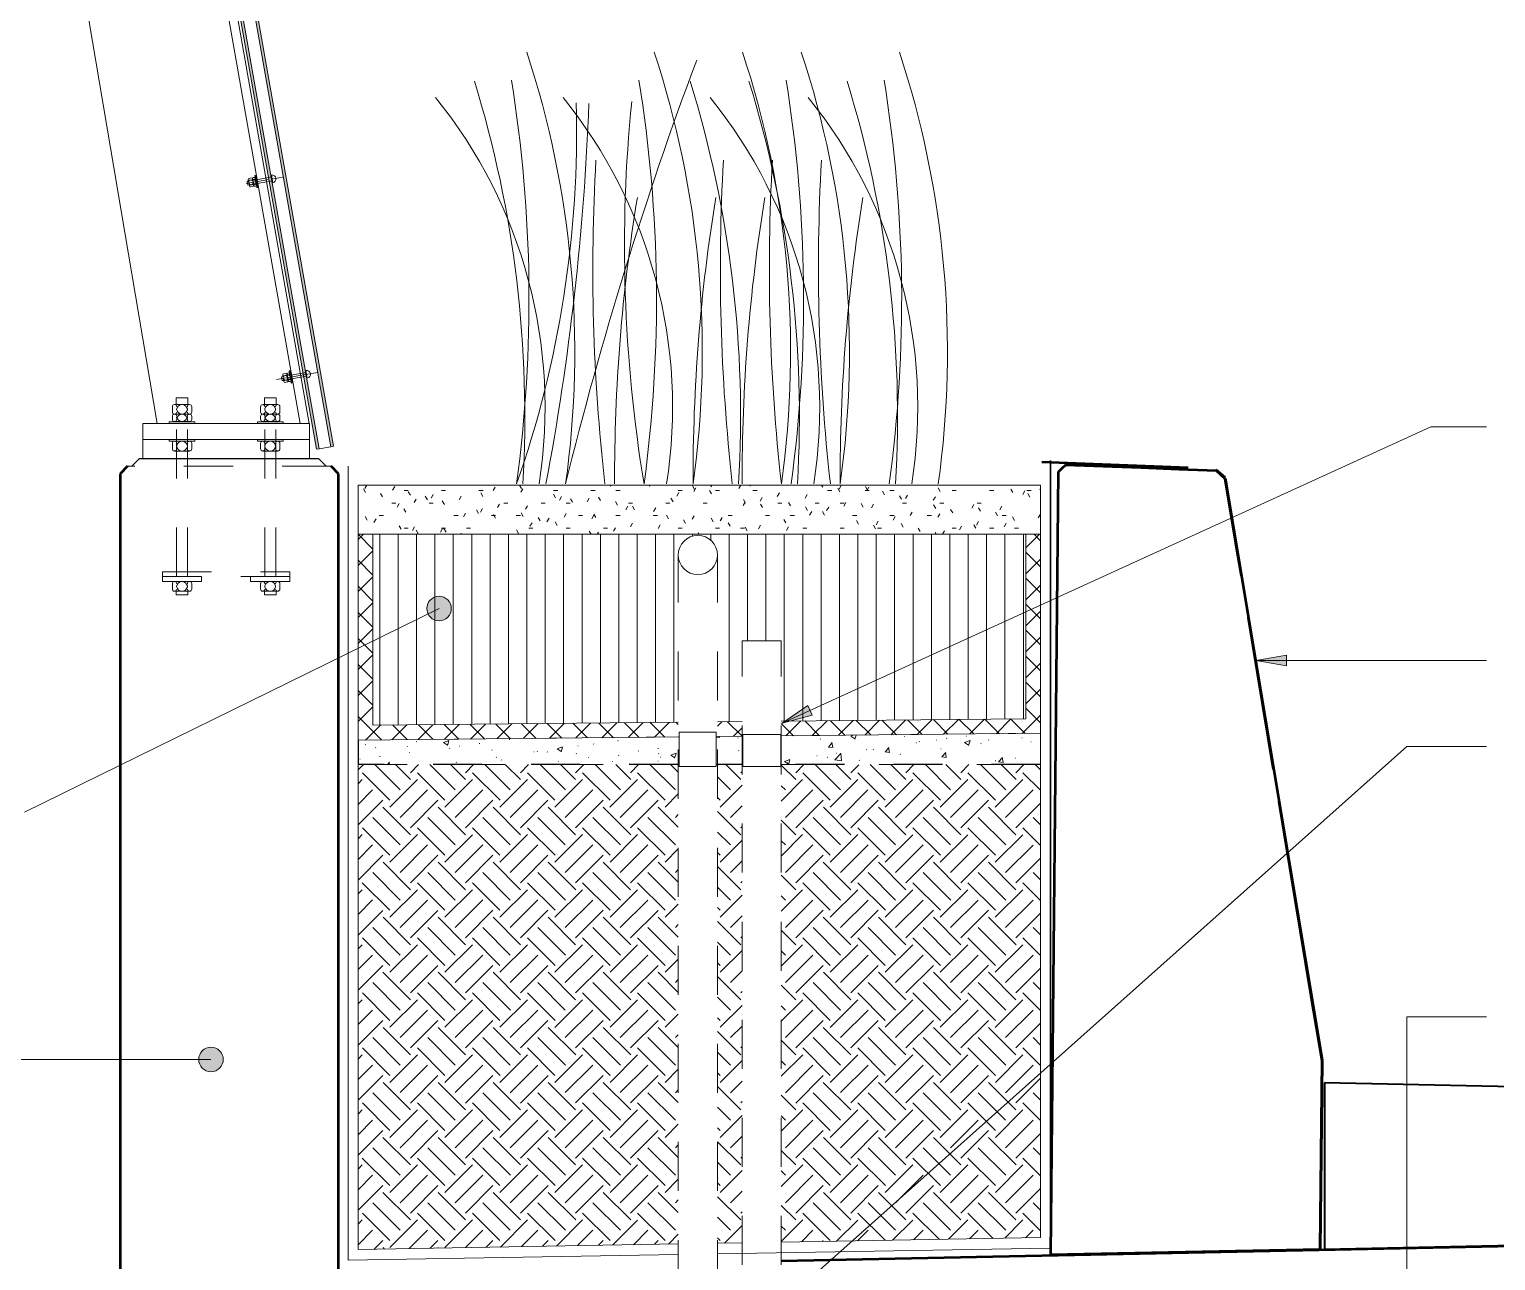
# Model space of a CAD drawing. Header units: metres. Extents: x -1214.1 to -1186.2, y 2 to 26.4.
# Drawn here: x -1198.45 to -1195.46, y 21.798 to 24.309 of the extents above; entities that cross this region are included whole.
import ezdxf

# ---------------------------------------------------------------- set-up
doc = ezdxf.new("R2010")
doc.units = ezdxf.units.M
doc.linetypes.add('JacobsDash', pattern=[0.0045, 0.003, -0.0015])
doc.linetypes.add('JacobsDoubleCenter', pattern=[0.0255, 0.015, -0.0015, 0.003, -0.0015, 0.003, -0.0015])
for name, color, linetype, lineweight in [('A-DETL', 7, 'Continuous', 13), ('A-DETL-GENF', 7, 'Continuous', 9), ('A-FLOR', 7, 'Continuous', 50), ('A-FLOR-HDLN', 7, 'JacobsDash', 18), ('A-WALL', 7, 'Continuous', 50), ('A-WALL-HDLN', 7, 'JacobsDash', 18), ('C-TOPO', 7, 'Continuous', 9), ('G-ANNO-TEXT', 7, 'Continuous', 9)]:
    doc.layers.add(name, color=color, linetype=linetype, lineweight=lineweight)

# ---------------------------------------------------------------- blocks, each defined once
blk = doc.blocks.new('North_Wall - North_Wall-6845343-DRG-2873252 - SECTION 4')
at = {"layer": 'A-WALL', "color": 252, "true_color": 0x888888}
for p, q in [((-1212.5018, 23.4179), (-1212.5168, 23.4029)), ((-1212.0718, 23.4029), (-1212.0868, 23.4179)), ((-1212.5168, 23.4029), (-1212.5167, 21.3727)), ((-1212.0717, 21.779), (-1212.0718, 23.4029)), ((-1212.3867, 21.7727), (-1212.0717, 21.779)), ((-1212.3867, 21.3727), (-1212.3867, 21.7727)), ((-1212.5167, 21.3727), (-1212.3867, 21.3727))]:
    blk.add_line(p, q, dxfattribs=at)
at = {"layer": 'A-WALL-HDLN', "color": 11, "linetype": 'JacobsDoubleCenter', "true_color": 0xff8888}
blk.add_line((-1212.0868, 23.4179), (-1212.5018, 23.4179), dxfattribs=at)

msp = doc.modelspace()

# ---------------------------------------------------------------- hatches: boundary and pattern name
at = {"layer": 'A-DETL-GENF', "true_color": 0xc0c0c0}
for points in [[(-1197.8651, 23.4526), (-1197.8595, 23.4536), (-1198.3278, 26.1094), (-1198.3334, 26.1084), (-1197.866, 23.4578)], [(-1197.8356, 23.4578), (-1197.8299, 23.4588), (-1198.2982, 26.1146), (-1198.3039, 26.1136), (-1197.8595, 23.5933)]]:
    msp.add_hatch(color=9, dxfattribs=at).paths.add_polyline_path(points)
at = {"layer": 'A-DETL-GENF'}
h = msp.add_hatch(dxfattribs=at)
h.set_pattern_fill('FP_8', color=256, style=0, pattern_type=2)
h.set_pattern_definition([(0, (-1196.87333, 21.895), (0.1016, 0.0254), [0.00838, -0.06782, 0.00838, -0.06782, -0.4064]), (0, (-1196.87333, 21.895), (0.1016, 0.0254), [-0.1524, 0.00838, -0.14402, 0.00838, -0.06782, -0.1778]), (0, (-1196.87333, 21.895), (0.1016, 0.0254), [-0.381, 0.00838, -0.04242, 0.00838, -0.11862]), (120, (-1196.83533, 21.907), (-0.07279705, 0.07528818), [0.00838, -0.06782, 0.00838, -0.06782, -0.4064]), (120, (-1196.83533, 21.907), (-0.07279705, 0.07528818), [-0.1524, 0.00838, -0.14402, 0.00838, -0.06782, -0.1778]), (120, (-1196.83533, 21.907), (-0.07279705, 0.07528818), [-0.381, 0.00838, -0.04242, 0.00838, -0.11862]), (240, (-1196.82333, 21.958), (-0.02880295, -0.10068818), [0.00838, -0.06782, 0.00838, -0.47422]), (240, (-1196.82333, 21.958), (-0.02880295, -0.10068818), [-0.08458, -0.06782, 0.00838, -0.14402, -0.254]), (240, (-1196.82333, 21.958), (-0.02880295, -0.10068818), [-0.3048, 0.00838, -0.06782, 0.00838, -0.16942]), (240, (-1196.82333, 21.958), (-0.02880295, -0.10068818), [-0.38938, -0.04242, 0.00838, -0.11862])])
h.paths.add_polyline_path([(-1197.78, 23.2795), (-1196.3882, 23.2795), (-1196.3882, 23.3795), (-1197.7802, 23.3795), (-1197.7802, 23.2795)])
h = msp.add_hatch(dxfattribs=at)
h.set_pattern_fill('FP_7', color=256, style=0, pattern_type=2)
h.set_pattern_definition([(45, (-1196.87333, 21.895), (-0.0265165, 0.0265165), []), (135, (-1196.87333, 21.895), (-0.0265165, -0.0265165), [])])
h.paths.add_polyline_path([(-1197.7802, 22.8595), (-1197.1271, 22.866), (-1197.1271, 22.896), (-1197.7502, 22.8898), (-1197.7502, 23.2795), (-1197.7802, 23.2795), (-1197.7802, 22.8735)])
h.paths.add_polyline_path([(-1197.0471, 22.8668), (-1196.9971, 22.8673), (-1196.9971, 22.8973), (-1197.0471, 22.8968), (-1197.0471, 22.8735)])
h.paths.add_polyline_path([(-1196.9171, 22.8682), (-1196.3882, 22.8735), (-1196.3882, 23.2795), (-1196.4182, 23.2795), (-1196.4182, 22.9032), (-1196.9171, 22.8982), (-1196.9171, 22.8735)])
h = msp.add_hatch(dxfattribs=at)
h.set_pattern_fill('FP_9', color=256, style=0, pattern_type=2)
h.set_pattern_definition([(90, (-1196.87333, 21.895), (-0.0375, 2e-18), [])])
h.paths.add_polyline_path([(-1197.7502, 22.8898), (-1197.1271, 22.896), (-1197.1271, 23.237), (-1197.1257, 23.2473), (-1197.1217, 23.257), (-1197.1153, 23.2653), (-1197.1071, 23.2716), (-1197.0974, 23.2756), (-1197.0871, 23.277), (-1197.0767, 23.2756), (-1197.0671, 23.2716), (-1197.0588, 23.2653), (-1197.0524, 23.257), (-1197.0484, 23.2473), (-1197.0471, 23.237), (-1197.0471, 22.8968), (-1196.9971, 22.8973), (-1196.9971, 23.062), (-1196.9171, 23.062), (-1196.9171, 22.8982), (-1196.4182, 22.9032), (-1196.4182, 23.2795), (-1197.7502, 23.2795), (-1197.7502, 22.9032)])
h = msp.add_hatch(dxfattribs=at)
h.set_pattern_fill('FP_10', color=256, style=0, pattern_type=2)
h.set_pattern_definition([(50, (-1196.87333, 21.895), (0.11569, -0.010122), [0.0121, -0.13306]), (355, (-1196.87333, 21.895), (-0.022381, 0.121322), [0.00968, -0.10645]), (100.451, (-1196.86433, 21.894), (0.093307, 0.1112), [0.01028, -0.11309]), (46.184, (-1196.87333, 21.927), (0.172133, -0.026699), [0.01815, -0.1996]), (96.636, (-1196.85933, 21.925), (0.150754, 0.157114), [0.01542, -0.16963]), (351.184, (-1196.87333, 21.927), (0.15075, 0.157112), [0.01452, -0.15968]), (21, (-1196.85733, 21.919), (0.096277, -0.0649406), [0.0121, -0.13306]), (326, (-1196.85733, 21.919), (0.039243, 0.116962), [0.00968, -0.10645]), (71.451, (-1196.84933, 21.913), (0.135519, 0.052022), [0.01028, -0.11309]), (37.5, (-1196.87333, 21.895), (0.0019617, 0.0536888), [0.00084, -0.10432, 0.00084, -0.10723, -0.10685]), (37.5, (-1196.87333, 21.895), (0.0019617, 0.0536888), [-0.21323, 0.00084, -0.10602]), (7.5, (-1196.87333, 21.895), (0.04243, 0.0636124), [0.00084, -0.06077, 0.00084, -0.1019, -0.04073]), (7.5, (-1196.87333, 21.895), (0.04243, 0.0636124), [-0.16435, 0.00084, -0.03989]), (327.5, (-1196.90933, 21.895), (0.0860977, -0.0036404), [0.00084, -0.03948, 0.00084, -0.12497, -0.16694]), (327.5, (-1196.90933, 21.895), (0.0860977, -0.0036404), [-0.16613, 0.00084, -0.1661]), (317.5, (-1196.92633, 21.895), (0.0940598, 0.016146), [0.00084, -0.05158, 0.00084, -0.08271, -0.11855]), (317.5, (-1196.92633, 21.895), (0.0940598, 0.016146), [-0.13597, 0.00084, -0.11771])])
h.paths.add_polyline_path([(-1197.05, 22.8095), (-1196.9956, 22.8095), (-1196.9956, 22.8674), (-1197.05, 22.8668), (-1197.05, 22.8595)])
h.paths.add_polyline_path([(-1197.78, 22.8095), (-1197.125, 22.8095), (-1197.125, 22.8661), (-1197.78, 22.8595)])
h.paths.add_polyline_path([(-1196.3882, 22.8095), (-1196.3882, 22.8735), (-1196.918, 22.8681), (-1196.918, 22.8095), (-1196.6188, 22.8095)])
h = msp.add_hatch(dxfattribs=at)
h.set_pattern_fill('FP_6', color=256, style=0, pattern_type=2)
h.set_pattern_definition([(315, (-1196.87333, 21.895), (0.1122603, 0), [0.07938, -0.07938]), (315, (-1196.85233, 21.916), (0.112246, 0), [0.07937, -0.07937]), (315, (-1196.83133, 21.937), (0.112246, 0), [0.07937, -0.07937]), (45, (-1196.81733, 21.937), (-7e-06, 0.112253), [0.07937, -0.07937]), (45, (-1196.79633, 21.916), (-7e-06, 0.112253), [0.07937, -0.07937]), (45, (-1196.77533, 21.895), (-7e-06, 0.112253), [0.07938, -0.07938])])
h.paths.add_polyline_path([(-1197.78, 21.8208), (-1197.1271, 21.8322), (-1197.1271, 22.8095), (-1197.78, 22.8095), (-1197.78, 22.7816)])
h.paths.add_polyline_path([(-1197.0471, 21.8336), (-1196.9971, 21.8345), (-1196.9971, 22.8095), (-1197.0471, 22.8095), (-1197.0471, 22.7816)])
h.paths.add_polyline_path([(-1196.9171, 21.8359), (-1196.3882, 21.8451), (-1196.3882, 22.8095), (-1196.9171, 22.8095), (-1196.9171, 22.7816)])
at = {"layer": 'G-ANNO-TEXT'}
h = msp.add_hatch(color=256, dxfattribs=at)
edge = h.paths.add_edge_path()
edge.add_arc((-1197.6149, 23.1279), 0.025, 0, 360)
for points in [[(-1195.9492, 23.0221), (-1195.8867, 23.0111), (-1195.8867, 23.0331)], [(-1196.9152, 22.8943), (-1196.8538, 22.9102), (-1196.8629, 22.9303)]]:
    msp.add_hatch(color=256, dxfattribs=at).paths.add_polyline_path(points)
h = msp.add_hatch(color=256, dxfattribs=at)
edge = h.paths.add_edge_path()
edge.add_arc((-1198.08, 22.2083), 0.025, 0, 360)

# ---------------------------------------------------------------- linework, layer by layer
at = {"layer": 'A-DETL', "color": 8, "lineweight": 18, "true_color": 0x808080}
for p, q in [((-1197.8979, 23.5049), (-1198.4137, 26.43)), ((-1197.8797, 23.5049), (-1198.396, 26.4331)), ((-1198.6608, 26.2956), (-1198.1899, 23.5049))]:
    msp.add_line(p, q, dxfattribs=at)
at = {"layer": 'A-DETL', "lineweight": 9}
for p, q in [((-1198.3334, 26.1084), (-1197.8651, 23.4526)), ((-1197.8595, 23.4536), (-1198.3278, 26.1094)), ((-1198.3039, 26.1136), (-1197.8356, 23.4578)), ((-1197.8299, 23.4588), (-1198.2982, 26.1146)), ((-1198.0082, 23.9947), (-1197.9621, 24.0028)), ((-1198.0017, 23.9892), (-1198.0041, 24.0028)), ((-1198.0017, 23.9892), (-1198.0041, 24.0028)), ((-1198.0017, 23.9892), (-1198.0041, 24.0028)), ((-1197.9976, 24.006), (-1198.0025, 24.0051)), ((-1197.9969, 24.002), (-1198.0018, 24.0012)), ((-1197.9952, 23.9924), (-1198.0001, 23.9915)), ((-1197.9945, 23.9884), (-1197.9994, 23.9876)), ((-1197.9929, 23.9907), (-1197.9953, 24.0043)), ((-1197.9929, 23.9907), (-1197.9953, 24.0043)), ((-1197.9929, 23.9907), (-1197.9953, 24.0043)), ((-1197.9923, 24.0069), (-1197.9937, 24.0066)), ((-1197.993, 24.0027), (-1197.9916, 24.003)), ((-1197.9913, 23.9931), (-1197.9899, 23.9933)), ((-1197.989, 24.0111), (-1197.9909, 24.0108)), ((-1197.9909, 24.0108), (-1197.9866, 23.9862)), ((-1197.9892, 23.9894), (-1197.9906, 23.9891)), ((-1197.9846, 23.9865), (-1197.989, 24.0111)), ((-1197.9866, 23.9862), (-1197.9846, 23.9865)), ((-1197.9565, 24.0038), (-1197.9344, 24.0077)), ((-1197.9466, 23.5946), (-1197.8629, 23.6094)), ((-1197.9314, 23.5907), (-1197.9338, 23.6043)), ((-1197.9314, 23.5907), (-1197.9338, 23.6043)), ((-1197.9314, 23.5907), (-1197.9338, 23.6043)), ((-1197.9273, 23.6075), (-1197.9322, 23.6066)), ((-1197.9266, 23.6035), (-1197.9315, 23.6027)), ((-1197.9249, 23.5939), (-1197.9298, 23.593)), ((-1197.9226, 23.5922), (-1197.925, 23.6058)), ((-1197.9226, 23.5922), (-1197.925, 23.6058)), ((-1197.9226, 23.5922), (-1197.925, 23.6058)), ((-1197.922, 23.6084), (-1197.9234, 23.6081)), ((-1197.9227, 23.6042), (-1197.9213, 23.6045)), ((-1197.921, 23.5946), (-1197.9196, 23.5948)), ((-1197.9187, 23.6126), (-1197.9207, 23.6123)), ((-1197.9207, 23.6123), (-1197.9163, 23.5877)), ((-1197.9143, 23.588), (-1197.9187, 23.6126)), ((-1197.9242, 23.5899), (-1197.9291, 23.5891)), ((-1197.9189, 23.5909), (-1197.9203, 23.5906)), ((-1197.9163, 23.5877), (-1197.9143, 23.588)), ((-1197.8651, 23.4526), (-1197.8595, 23.4536)), ((-1197.8356, 23.4578), (-1197.8299, 23.4588))]:
    msp.add_line(p, q, dxfattribs=at)
at = {"layer": 'A-DETL'}
for p, q in [((-1197.9567, 24.0119), (-1197.9539, 23.9961)), ((-1198.0065, 23.9991), (-1198.0051, 23.9912)), ((-1197.9362, 23.6006), (-1197.9348, 23.5927)), ((-1197.8864, 23.6134), (-1197.8836, 23.5976)), ((-1198.1588, 23.5395), (-1198.1588, 23.5286)), ((-1198.1238, 23.544), (-1198.1544, 23.544)), ((-1198.1271, 23.5578), (-1198.1511, 23.5578)), ((-1198.1511, 23.5578), (-1198.1511, 23.544)), ((-1198.15, 23.5351), (-1198.15, 23.5331)), ((-1198.1282, 23.5351), (-1198.1282, 23.5331)), ((-1198.1271, 23.5578), (-1198.1271, 23.544)), ((-1198.1194, 23.5395), (-1198.1194, 23.5286)), ((-1197.9788, 23.5395), (-1197.9788, 23.5286)), ((-1197.9744, 23.544), (-1197.9438, 23.544)), ((-1197.9711, 23.5578), (-1197.9471, 23.5578)), ((-1197.9711, 23.5578), (-1197.9711, 23.544)), ((-1197.97, 23.5351), (-1197.97, 23.5331)), ((-1197.9482, 23.5351), (-1197.9482, 23.5331)), ((-1197.9471, 23.5578), (-1197.9471, 23.544)), ((-1197.9394, 23.5395), (-1197.9394, 23.5286)), ((-1198.1654, 23.5049), (-1198.1654, 23.5089)), ((-1198.1654, 23.5089), (-1198.1128, 23.5089)), ((-1198.1128, 23.5049), (-1198.1654, 23.5049)), ((-1198.1588, 23.5197), (-1198.1588, 23.5138)), ((-1198.1238, 23.5242), (-1198.1544, 23.5242)), ((-1198.1238, 23.5242), (-1198.1544, 23.5242)), ((-1198.1238, 23.5094), (-1198.1544, 23.5094)), ((-1198.15, 23.5153), (-1198.15, 23.5183)), ((-1198.1282, 23.5153), (-1198.1282, 23.5183)), ((-1198.1194, 23.5197), (-1198.1194, 23.5138)), ((-1198.1128, 23.5089), (-1198.1128, 23.5049)), ((-1197.9854, 23.5089), (-1197.9854, 23.5049)), ((-1197.9328, 23.5089), (-1197.9854, 23.5089)), ((-1197.9854, 23.5049), (-1197.9328, 23.5049)), ((-1197.9788, 23.5197), (-1197.9788, 23.5138)), ((-1197.9744, 23.5242), (-1197.9438, 23.5242)), ((-1197.9744, 23.5242), (-1197.9438, 23.5242)), ((-1197.9744, 23.5094), (-1197.9438, 23.5094)), ((-1197.97, 23.5153), (-1197.97, 23.5183)), ((-1197.9482, 23.5153), (-1197.9482, 23.5183)), ((-1197.9394, 23.5197), (-1197.9394, 23.5138)), ((-1197.9328, 23.5049), (-1197.9328, 23.5089)), ((-1198.1128, 23.4729), (-1198.1654, 23.4729)), ((-1198.1654, 23.4729), (-1198.1654, 23.4689)), ((-1198.1654, 23.4689), (-1198.1128, 23.4689)), ((-1198.1588, 23.4645), (-1198.1588, 23.4536)), ((-1198.1238, 23.4689), (-1198.1544, 23.4689)), ((-1198.1238, 23.4491), (-1198.1544, 23.4491)), ((-1198.1238, 23.4491), (-1198.1544, 23.4491)), ((-1198.15, 23.46), (-1198.15, 23.458)), ((-1198.1282, 23.46), (-1198.1282, 23.458)), ((-1198.1194, 23.4645), (-1198.1194, 23.4536)), ((-1198.1128, 23.4689), (-1198.1128, 23.4729)), ((-1197.9854, 23.4689), (-1197.9854, 23.4729)), ((-1197.9854, 23.4729), (-1197.9328, 23.4729)), ((-1197.9328, 23.4689), (-1197.9854, 23.4689)), ((-1197.9788, 23.4645), (-1197.9788, 23.4536)), ((-1197.9744, 23.4689), (-1197.9438, 23.4689)), ((-1197.9744, 23.4491), (-1197.9438, 23.4491)), ((-1197.9744, 23.4491), (-1197.9438, 23.4491)), ((-1197.97, 23.46), (-1197.97, 23.458)), ((-1197.9482, 23.46), (-1197.9482, 23.458)), ((-1197.9394, 23.4645), (-1197.9394, 23.4536)), ((-1197.9328, 23.4729), (-1197.9328, 23.4689)), ((-1198.0991, 23.1929), (-1198.1791, 23.1929)), ((-1198.1791, 23.1929), (-1198.1791, 23.1829)), ((-1198.1791, 23.1829), (-1198.0991, 23.1829)), ((-1198.1588, 23.1785), (-1198.1588, 23.1675)), ((-1198.1238, 23.1829), (-1198.1544, 23.1829)), ((-1198.1194, 23.1785), (-1198.1194, 23.1675)), ((-1198.0991, 23.1829), (-1198.0991, 23.1929)), ((-1197.9991, 23.1829), (-1197.9991, 23.1929)), ((-1197.9991, 23.1929), (-1197.9191, 23.1929)), ((-1197.9191, 23.1829), (-1197.9991, 23.1829)), ((-1197.9788, 23.1785), (-1197.9788, 23.1675)), ((-1197.9744, 23.1829), (-1197.9438, 23.1829)), ((-1197.9394, 23.1785), (-1197.9394, 23.1675)), ((-1197.9191, 23.1929), (-1197.9191, 23.1829)), ((-1198.1238, 23.1631), (-1198.1544, 23.1631)), ((-1198.1238, 23.1631), (-1198.1544, 23.1631)), ((-1198.1511, 23.1555), (-1198.1511, 23.1631)), ((-1198.1271, 23.1555), (-1198.1511, 23.1555)), ((-1198.15, 23.174), (-1198.15, 23.172)), ((-1198.1282, 23.174), (-1198.1282, 23.172)), ((-1198.1271, 23.1555), (-1198.1271, 23.1631)), ((-1197.9744, 23.1631), (-1197.9438, 23.1631)), ((-1197.9744, 23.1631), (-1197.9438, 23.1631)), ((-1197.9711, 23.1555), (-1197.9711, 23.1631)), ((-1197.9711, 23.1555), (-1197.9471, 23.1555)), ((-1197.97, 23.174), (-1197.97, 23.172)), ((-1197.9482, 23.174), (-1197.9482, 23.172)), ((-1197.9471, 23.1555), (-1197.9471, 23.1631))]:
    msp.add_line(p, q, dxfattribs=at)
at = {"layer": 'A-DETL', "linetype": 'JacobsDash'}
for p, q in [((-1198.0065, 23.9991), (-1198.0035, 23.9996)), ((-1198.0051, 23.9912), (-1198.0021, 23.9917)), ((-1197.9874, 24.0024), (-1197.956, 24.0079)), ((-1197.9861, 23.9945), (-1197.9546, 24.0001)), ((-1197.9362, 23.6006), (-1197.9332, 23.6011)), ((-1197.9171, 23.6039), (-1197.8857, 23.6094)), ((-1197.9158, 23.596), (-1197.8843, 23.6016)), ((-1197.9348, 23.5927), (-1197.9318, 23.5932)), ((-1198.1504, 23.1929), (-1198.1504, 23.5049)), ((-1198.1279, 23.1929), (-1198.1279, 23.5049)), ((-1197.9704, 23.1929), (-1197.9704, 23.5049)), ((-1197.9479, 23.1929), (-1197.9479, 23.5049)), ((-1198.1791, 23.2029), (-1197.9191, 23.2029)), ((-1198.1791, 23.1929), (-1198.1791, 23.2029)), ((-1197.9191, 23.1929), (-1198.1791, 23.1929)), ((-1197.9191, 23.1929), (-1197.9191, 23.2029))]:
    msp.add_line(p, q, dxfattribs=at)
at = {"layer": 'A-DETL', "lineweight": 18}
for p, q in [((-1198.2191, 23.5049), (-1197.8797, 23.5049)), ((-1198.2191, 23.4729), (-1198.2191, 23.5049)), ((-1198.1899, 23.5049), (-1198.1921, 23.5174)), ((-1197.8791, 23.5049), (-1197.8791, 23.4729)), ((-1198.2191, 23.4329), (-1198.2191, 23.4729)), ((-1198.2191, 23.4729), (-1197.8791, 23.4729)), ((-1197.8791, 23.4729), (-1198.2054, 23.4729)), ((-1197.8791, 23.4729), (-1197.8791, 23.4329)), ((-1197.8, 23.4179), (-1197.8, 21.7987)), ((-1197.7802, 23.2795), (-1197.7802, 23.3795)), ((-1197.7802, 23.3795), (-1196.3882, 23.3795)), ((-1196.3882, 23.3795), (-1196.3882, 23.2795)), ((-1197.7802, 22.8595), (-1197.7802, 23.2795)), ((-1197.7802, 23.2795), (-1197.7502, 23.2795)), ((-1197.7502, 23.2795), (-1197.7802, 23.2795)), ((-1197.7502, 23.2795), (-1196.4182, 23.2795)), ((-1197.7502, 22.8898), (-1197.7502, 23.2795)), ((-1196.4182, 23.2795), (-1196.3882, 23.2795)), ((-1196.3882, 23.2795), (-1196.4182, 23.2795)), ((-1196.4182, 23.2795), (-1196.4182, 22.9032)), ((-1196.3882, 23.2795), (-1196.3882, 22.8735)), ((-1197.1271, 22.896), (-1197.7502, 22.8898)), ((-1196.9971, 22.8973), (-1197.0471, 22.8968)), ((-1196.4182, 22.9032), (-1196.9171, 22.8982)), ((-1197.1271, 22.866), (-1197.7802, 22.8595)), ((-1196.9971, 22.8673), (-1197.0471, 22.8668)), ((-1196.3882, 22.8735), (-1196.9171, 22.8682)), ((-1196.3882, 22.8095), (-1196.3882, 22.8735)), ((-1197.78, 22.8095), (-1197.78, 21.8208)), ((-1196.3882, 21.8451), (-1196.3882, 22.8095)), ((-1197.78, 21.8208), (-1197.1271, 21.8322)), ((-1197.0471, 21.8336), (-1196.9971, 21.8345)), ((-1196.9171, 21.8359), (-1196.3882, 21.8451)), ((-1197.8, 21.7987), (-1197.1271, 21.8104)), ((-1197.0471, 21.8118), (-1196.3682, 21.8237))]:
    msp.add_line(p, q, dxfattribs=at)
at = {"layer": 'A-DETL', "linetype": 'JacobsDash', "lineweight": 9}
msp.add_line((-1197.8595, 23.4536), (-1197.8356, 23.4578), dxfattribs=at)
at = {"layer": 'A-DETL', "lineweight": 25}
for p, q in [((-1198.241, 23.4187), (-1198.2268, 23.4329)), ((-1197.86, 23.4329), (-1198.2268, 23.4329)), ((-1197.86, 23.4329), (-1197.846, 23.4189))]:
    msp.add_line(p, q, dxfattribs=at)
at = {"layer": 'A-DETL', "color": 5, "lineweight": 35, "true_color": 0x0000ff}
msp.add_line((-1196.3682, 23.4295), (-1196.3682, 21.8237), dxfattribs=at)
at = {"layer": 'A-DETL', "color": 143, "linetype": 'JacobsDash', "lineweight": 18, "true_color": 0x78aac8}
for p, q in [((-1197.1271, 20.1401), (-1197.1271, 23.237)), ((-1197.0471, 20.1401), (-1197.0471, 23.237)), ((-1196.9971, 20.9893), (-1196.9971, 23.062)), ((-1196.9971, 23.062), (-1196.9171, 23.062)), ((-1196.9171, 20.9893), (-1196.9171, 23.062))]:
    msp.add_line(p, q, dxfattribs=at)
at = {"layer": 'A-DETL', "color": 7, "lineweight": 9, "true_color": 0xffffff}
for p, q in [((-1197.05, 22.8759), (-1197.125, 22.8759)), ((-1197.125, 22.8759), (-1197.125, 22.8059)), ((-1197.05, 22.8059), (-1197.05, 22.8759)), ((-1196.918, 22.8707), (-1196.9956, 22.8707)), ((-1196.9956, 22.8707), (-1196.9956, 22.8057)), ((-1196.918, 22.8057), (-1196.918, 22.8707)), ((-1197.125, 22.8059), (-1197.05, 22.8059)), ((-1196.9956, 22.8057), (-1196.918, 22.8057))]:
    msp.add_line(p, q, dxfattribs=at)
at = {"layer": 'A-DETL', "linetype": 'JacobsDash', "lineweight": 18}
for p, q in [((-1197.125, 22.8661), (-1197.78, 22.8595)), ((-1196.9956, 22.8674), (-1197.05, 22.8668)), ((-1196.3882, 22.8735), (-1196.918, 22.8681)), ((-1197.78, 22.8095), (-1197.125, 22.8095)), ((-1197.05, 22.8095), (-1196.9956, 22.8095)), ((-1196.918, 22.8095), (-1196.3882, 22.8095))]:
    msp.add_line(p, q, dxfattribs=at)
at = {"layer": 'A-DETL', "linetype": 'JacobsDash', "lineweight": 25}
for p, q in [((-1197.78, 22.8595), (-1197.78, 22.8095)), ((-1197.1271, 22.8095), (-1197.78, 22.8095)), ((-1196.9971, 22.8095), (-1197.0471, 22.8095)), ((-1196.3882, 22.8095), (-1196.9171, 22.8095))]:
    msp.add_line(p, q, dxfattribs=at)
at = {"layer": 'A-DETL', "color": 143, "lineweight": 18, "true_color": 0x78aac8}
msp.add_circle((-1197.0871, 23.237), 0.04, dxfattribs=at)
at = {"layer": 'A-DETL', "color": 8, "true_color": 0x808080}
for centre, radius, start, end in [((-1199.2869, 23.652), 1.9488, 352.0315, 18.259), ((-1199.0269, 23.652), 1.9488, 352.0315, 18.259), ((-1198.8469, 23.652), 1.9488, 352.0315, 18.259), ((-1198.7269, 23.652), 1.9488, 352.0315, 18.259), ((-1198.5269, 23.652), 1.9488, 352.0315, 18.259), ((-1189.8604, 21.5366), 7.7203, 159.45209, 166.17175), ((-1199.7541, 23.521), 2.3141, 356.5534, 17.1518), ((-1200.2367, 23.7587), 2.8052, 352.2808, 9.1655), ((-1199.9767, 23.7587), 2.8052, 352.2808, 9.1655), ((-1199.3141, 23.521), 2.3141, 356.5534, 17.1518), ((-1199.1941, 23.521), 2.3141, 356.5534, 17.1518), ((-1199.6767, 23.7587), 2.8052, 352.2808, 9.1655), ((-1198.9941, 23.521), 2.3141, 356.5534, 17.1518), ((-1199.4767, 23.7587), 2.8052, 352.2808, 9.1655), ((-1198.4029, 23.5384), 1.0042, 351.0311, 38.9689), ((-1198.1429, 23.5384), 1.0042, 351.0311, 38.9689), ((-1194.2578, 23.8673), 2.9789, 174.3247, 189.379), ((-1197.8429, 23.5384), 1.0042, 351.0311, 38.9689), ((-1197.6429, 23.5384), 1.0042, 351.0311, 38.9689), ((-1199.4952, 24.0987), 2.1607, 340.6258, 1.5937), ((-1202.6183, 24.3647), 5.3131, 349.34, 357.7675), ((-1193.3444, 23.8208), 3.9569, 176.7946, 186.369), ((-1193.0844, 23.8208), 3.9569, 176.7946, 186.369), ((-1192.9844, 23.8208), 3.9569, 176.7946, 186.369), ((-1192.8844, 23.8208), 3.9569, 176.7946, 186.369), ((-1193.7109, 23.3945), 3.546, 170.7203, 180.2045), ((-1193.5509, 23.3945), 3.546, 170.7203, 180.2045), ((-1193.4509, 23.3945), 3.546, 170.7203, 180.2045), ((-1193.2509, 23.3945), 3.546, 170.7203, 180.2045)]:
    msp.add_arc(centre, radius, start, end, dxfattribs=at)
at = {"layer": 'A-DETL'}
for centre, radius, start, end in [((-1197.9554, 24.004), 0.008, 280.6037, 99.4545), ((-1197.8851, 23.6055), 0.008, 280.6037, 99.4545), ((-1198.1544, 23.5395), 0.00443, 0, 180), ((-1198.1391, 23.5329), 0.0111, 11.3556, 168.6444), ((-1198.1238, 23.5395), 0.00443, 0, 180), ((-1197.9744, 23.5395), 0.00443, 360, 180), ((-1197.9591, 23.5329), 0.0111, 11.3556, 168.6444), ((-1197.9438, 23.5395), 0.00443, 0, 180), ((-1198.1544, 23.5286), 0.00443, 180, 360), ((-1198.1544, 23.5197), 0.00443, 0, 180), ((-1198.1544, 23.5138), 0.00443, 180, 0), ((-1198.1391, 23.5353), 0.0111, 191.3556, 348.6444), ((-1198.1391, 23.5131), 0.0111, 11.3556, 168.6444), ((-1198.1391, 23.5205), 0.0111, 191.3556, 348.6444), ((-1198.1238, 23.5286), 0.00443, 180, 360), ((-1198.1238, 23.5197), 0.00443, 0, 180), ((-1198.1238, 23.5138), 0.00443, 180, 0), ((-1197.9744, 23.5286), 0.00443, 180, 360), ((-1197.9744, 23.5197), 0.00443, 360, 180), ((-1197.9744, 23.5138), 0.00443, 180, 0), ((-1197.9591, 23.5353), 0.0111, 191.3556, 348.6444), ((-1197.9591, 23.5131), 0.0111, 11.3556, 168.6444), ((-1197.9591, 23.5205), 0.0111, 191.3556, 348.6444), ((-1197.9438, 23.5286), 0.00443, 180, 0), ((-1197.9438, 23.5197), 0.00443, 0, 180), ((-1197.9438, 23.5138), 0.00443, 180, 0), ((-1198.1544, 23.4645), 0.00443, 0, 180), ((-1198.1544, 23.4536), 0.00443, 180, 360), ((-1198.1391, 23.4578), 0.0111, 11.3556, 168.6444), ((-1198.1391, 23.4602), 0.0111, 191.3556, 348.6444), ((-1198.1238, 23.4645), 0.00443, 0, 180), ((-1198.1238, 23.4536), 0.00443, 180, 360), ((-1197.9744, 23.4645), 0.00443, 360, 180), ((-1197.9744, 23.4536), 0.00443, 180, 360), ((-1197.9591, 23.4578), 0.0111, 11.3556, 168.6444), ((-1197.9591, 23.4602), 0.0111, 191.3556, 348.6444), ((-1197.9438, 23.4645), 0.00443, 0, 180), ((-1197.9438, 23.4536), 0.00443, 180, 0), ((-1198.1544, 23.1785), 0.00443, 0, 180), ((-1198.1391, 23.1718), 0.0111, 11.3556, 168.6444), ((-1198.1238, 23.1785), 0.00443, 0, 180), ((-1197.9744, 23.1785), 0.00443, 360, 180), ((-1197.9591, 23.1718), 0.0111, 11.3556, 168.6444), ((-1197.9438, 23.1785), 0.00443, 0, 180), ((-1198.1544, 23.1675), 0.00443, 180, 360), ((-1198.1391, 23.1742), 0.0111, 191.3556, 348.6444), ((-1198.1238, 23.1675), 0.00443, 180, 360), ((-1197.9744, 23.1675), 0.00443, 180, 360), ((-1197.9591, 23.1742), 0.0111, 191.3556, 348.6444), ((-1197.9438, 23.1675), 0.00443, 180, 0)]:
    msp.add_arc(centre, radius, start, end, dxfattribs=at)
at = {"layer": 'A-DETL', "lineweight": 9}
for centre, radius, start, end in [((-1198.0021, 24.0031), 0.002, 100, 280), ((-1197.998, 23.9969), 0.005, 111.3556, 268.6444), ((-1197.9997, 23.9895), 0.002, 100, 280), ((-1197.999, 23.9967), 0.005, 291.3556, 88.6444), ((-1197.9973, 24.004), 0.002, 280, 100), ((-1197.9933, 24.0047), 0.002, 100, 280), ((-1197.9949, 23.9904), 0.002, 280, 100), ((-1197.9872, 23.9988), 0.00701, 145.6104, 234.3896), ((-1197.9909, 23.9911), 0.002, 100, 280), ((-1197.9919, 24.0049), 0.002, 280, 100), ((-1197.9957, 23.9973), 0.00701, 325.6104, 54.3896), ((-1197.9895, 23.9913), 0.002, 280, 100), ((-1197.9318, 23.6046), 0.002, 100, 280), ((-1197.9277, 23.5984), 0.005, 111.3556, 268.6444), ((-1197.9287, 23.5982), 0.005, 291.3556, 88.6444), ((-1197.927, 23.6055), 0.002, 280, 100), ((-1197.923, 23.6062), 0.002, 100, 280), ((-1197.9246, 23.5919), 0.002, 280, 100), ((-1197.9169, 23.6003), 0.00701, 145.6104, 234.3896), ((-1197.9206, 23.5926), 0.002, 100, 280), ((-1197.9217, 23.6064), 0.002, 280, 100), ((-1197.9254, 23.5988), 0.00701, 325.6104, 54.3896), ((-1197.9193, 23.5928), 0.002, 280, 100), ((-1197.9294, 23.591), 0.002, 100, 280)]:
    msp.add_arc(centre, radius, start, end, dxfattribs=at)
at = {"layer": 'A-FLOR', "color": 252, "true_color": 0x888888}
for p, q in [((-1196.0876, 23.4147), (-1196.386, 23.4261)), ((-1196.3527, 23.4066), (-1196.3681, 21.811)), ((-1196.0121, 23.3948), (-1196.0299, 23.4105)), ((-1196.0117, 23.3939), (-1195.8143, 22.2075)), ((-1195.8179, 21.8224), (-1195.8142, 22.2072)), ((-1195.8142, 22.2063), (-1195.8179, 21.8216)), ((-1194.3441, 21.8496), (-1196.9171, 21.7967)), ((-1196.3681, 21.8105), (-1195.8179, 21.8215)), ((-1196.3681, 21.811), (-1196.3681, 21.8105)), ((-1195.8179, 21.8215), (-1195.8179, 21.8216))]:
    msp.add_line(p, q, dxfattribs=at)
at = {"layer": 'A-FLOR', "color": 252, "true_color": 0x888888, "flags": 128}
for points in [[(-1196.3376, 23.4205), (-1196.3452, 23.4133), (-1196.3527, 23.4061)], [(-1196.0295, 23.4084), (-1196.1065, 23.4115), (-1196.1836, 23.4145), (-1196.2606, 23.4175), (-1196.3376, 23.4205)], [(-1196.0117, 23.3927), (-1196.0206, 23.4006), (-1196.0295, 23.4084)], [(-1195.9788, 23.195), (-1195.9898, 23.2609), (-1196.0117, 23.3927)], [(-1195.913, 22.7995), (-1195.9239, 22.8654), (-1195.9459, 22.9972), (-1195.9645, 23.1089)], [(-1195.8143, 22.2065), (-1195.8362, 22.338), (-1195.8581, 22.4699), (-1195.8801, 22.6017), (-1195.902, 22.7335)]]:
    msp.add_lwpolyline(points, dxfattribs=at)
at = {"layer": 'A-FLOR', "color": 252, "true_color": 0x888888}
for points in [[(-1196.3376, 23.4206), (-1196.3376, 23.4205), (-1196.3376, 23.4205), (-1196.3376, 23.4205)], [(-1196.0295, 23.4084), (-1196.0295, 23.4085), (-1196.0295, 23.4085), (-1196.0295, 23.4085)], [(-1196.0117, 23.3928), (-1196.0117, 23.3928), (-1196.0117, 23.3927), (-1196.0117, 23.3927)]]:
    msp.add_open_spline(points, degree=3, dxfattribs=at)
at = {"layer": 'A-FLOR-HDLN', "color": 252, "true_color": 0x888888}
for p, q in [((-1195.9678, 23.1291), (-1195.9788, 23.1949)), ((-1195.902, 22.7335), (-1195.913, 22.7994))]:
    msp.add_line(p, q, dxfattribs=at)
at = {"layer": 'C-TOPO', "lineweight": 40}
for p, q in [((-1194.3441, 22.1309), (-1195.8092, 22.1605)), ((-1195.8092, 22.1605), (-1195.8092, 21.8217)), ((-1195.8092, 21.8217), (-1194.3441, 21.851))]:
    msp.add_line(p, q, dxfattribs=at)
at = {"layer": 'G-ANNO-TEXT'}
for p, q in [((-1196.9152, 22.8943), (-1195.5927, 23.4987)), ((-1195.5927, 23.4987), (-1195.4789, 23.4987)), ((-1197.6149, 23.1279), (-1198.4604, 22.7128)), ((-1195.8867, 23.0331), (-1195.9492, 23.0221)), ((-1195.8867, 23.0111), (-1195.8867, 23.0331)), ((-1195.9492, 23.0221), (-1195.8867, 23.0111)), ((-1195.9492, 23.0221), (-1195.4789, 23.0221)), ((-1196.8629, 22.9303), (-1196.9152, 22.8943)), ((-1196.9152, 22.8943), (-1196.8538, 22.9102)), ((-1196.8538, 22.9102), (-1196.8629, 22.9303)), ((-1196.9075, 21.718), (-1195.6415, 22.8464)), ((-1195.6415, 22.8464), (-1195.4789, 22.8464)), ((-1195.6415, 22.2952), (-1195.4789, 22.2952)), ((-1195.6415, 21.7463), (-1195.6415, 22.2952)), ((-1198.08, 22.2083), (-1198.5269, 22.2083))]:
    msp.add_line(p, q, dxfattribs=at)
for centre in [(-1197.6149, 23.1279), (-1198.08, 22.2083)]:
    msp.add_circle(centre, 0.025, dxfattribs=at)

# ---------------------------------------------------------------- block references
at = {"layer": 'A-WALL-HDLN', "color": 11, "linetype": 'JacobsDoubleCenter', "true_color": 0xff8888}
msp.add_blockref('North_Wall - North_Wall-6845343-DRG-2873252 - SECTION 4', (14.2517, 0), dxfattribs=at)

doc.saveas('drawing.dxf')
